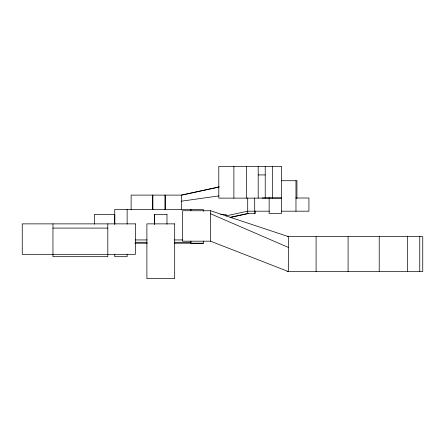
<?xml version="1.0" encoding="UTF-8"?>
<svg xmlns="http://www.w3.org/2000/svg" width="445" height="445" viewBox="0 0 445 445"><rect width="100%" height="100%" fill="white"/><g stroke="black" fill="none" stroke-linecap="round" stroke-linejoin="round"><path stroke-width="0.67" d="M154.599 224.224L154.604 214.501L166.981 214.501M219.274 186.894L181.365 195.11L181.365 209.995M219.035 187.045L181.805 195.11L131.125 195.11L131.125 209.645M226.043 215.881L247.709 211.186L269.331 211.186M230.11 217.371L247.709 213.561L255.235 213.561L255.235 211.186M230.543 217.371L248.149 213.561M181.365 201.196L218.985 195.895M258.195 174.93L265.22 174.93M281.329 180.731L296.932 180.731L296.932 198.081L295.97 197.986M262.033 197.947L281.518 197.947M295.97 198.008L308.925 198.008L308.925 211.186L281.329 211.186M281.518 198.12L218.801 198.12L218.801 166.341L281.518 166.341L281.518 213.489L269.142 213.489L269.142 197.491M210.535 210.741L182.6 210.741L182.6 241.184L210.535 241.184L288.449 271.589L288.449 236.629L210.535 210.741L210.535 241.184M220.637 214.501L226.182 214.501L226.182 215.875M52.961 228.096L107.807 228.096M287.62 236.629L422.75 236.629L422.75 271.589L286.992 271.589M135.375 239.938L147.05 239.938M174.507 239.938L182.723 239.938M135.375 242.275L147.05 242.275M174.507 242.275L190.933 242.275M134.835 243.204L147.301 243.204M174.507 243.204L203.309 243.204M210.535 213.767L288.449 247.459M419.752 236.629L419.752 271.589M407.448 236.629L407.448 271.589M379.218 236.629L379.218 271.589M348.09 236.629L348.09 271.589M316.1 236.629L316.1 271.589M295.97 180.731L295.97 211.186M272.646 166.341L272.646 198.12M265.22 166.341L265.22 198.12M258.195 166.341L258.195 198.12M254.69 198.036L254.724 213.561M247.709 198.064L247.709 213.561M246.424 166.341L246.424 198.12M233.886 166.341L233.886 198.12M203.309 211.369L203.309 209.489L114.754 209.489L114.754 224.13L114.754 214.501L94.334 214.501L94.334 224.13M203.309 241.107L203.309 243.515L190.933 243.515L190.933 241.107M190.933 209.489L190.933 210.741M166.981 214.501L166.981 224.224M165.217 195.11L165.217 209.745M165.051 195.11L165.051 209.645M154.604 214.501L154.604 224.224M152.841 195.11L152.841 209.745M152.713 195.11L152.713 209.645M127.131 209.489L127.131 224.13M127.131 254.317L127.131 256.682L114.754 256.682L114.754 254.317M107.807 223.868L107.807 256.682L52.961 256.682L52.961 223.868M135.458 223.868L22.25 223.868L22.25 254.317L135.458 254.317L135.458 223.868M174.685 223.868L146.894 223.868L146.894 278.659L174.685 278.659L174.685 223.868"/></g></svg>
